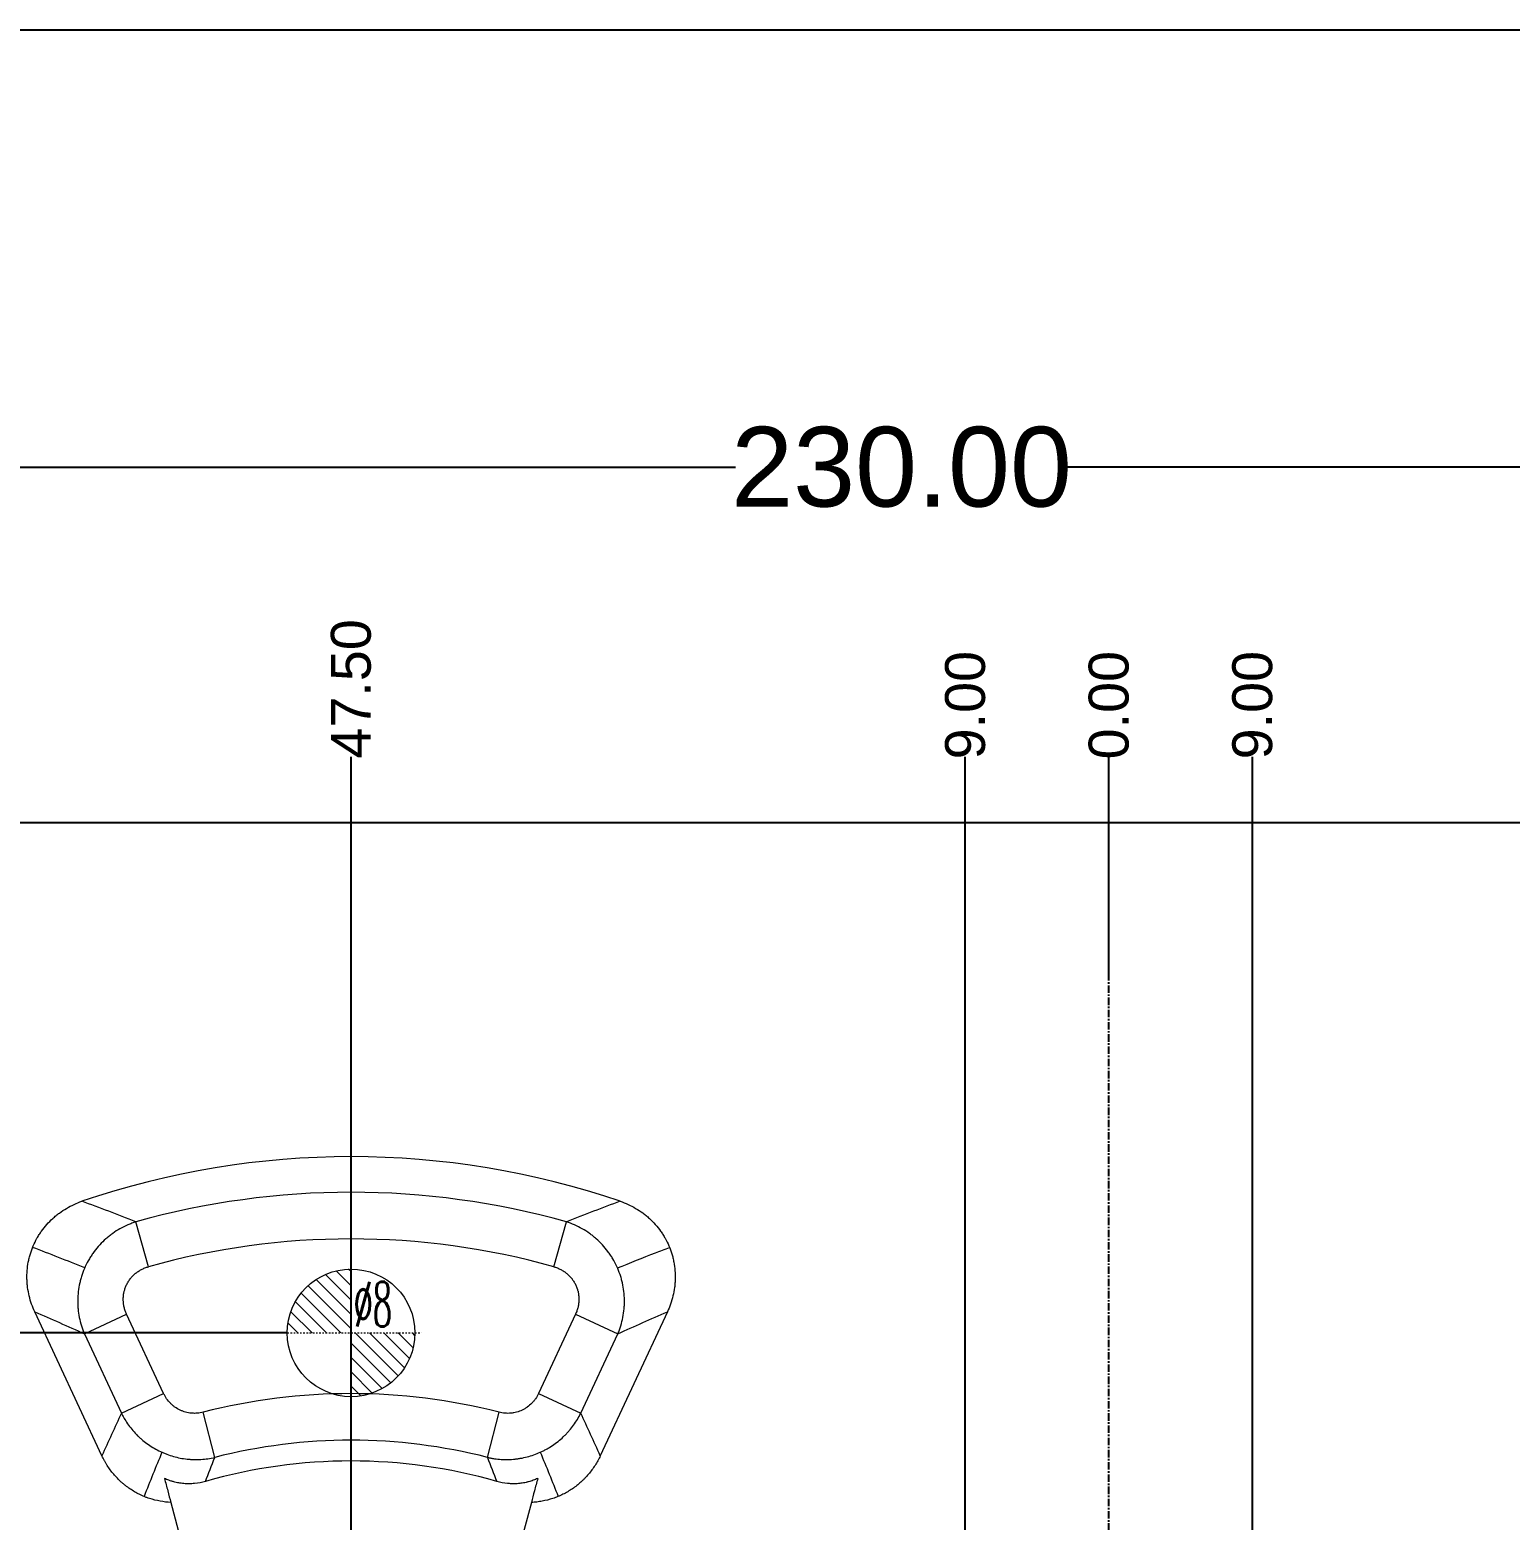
# Model space of a CAD drawing. Header units: millimetres. Extents: x 1927 to 2387, y 1586 to 1900.
# Drawn here: x 2029.6 to 2122.4, y 1806.2 to 1899.7 of the extents above; entities that cross this region are included whole.
import ezdxf

# ---------------------------------------------------------------- set-up
doc = ezdxf.new("R2010")
doc.units = ezdxf.units.MM
doc.linetypes.add('CENTER', pattern=[0.6, 0.375, -0.075, 0.075, -0.075])
doc.layers.add('4', color=7, linetype='Continuous', true_color=0xffffff)
doc.layers.add('dim', color=82, linetype='Continuous', lineweight=9)
doc.layers.add('epin', color=13, linetype='Continuous', lineweight=9)
doc.styles.get("Standard").update_dxf_attribs({"font": 'arial.ttf'})
doc.styles.add('TXT05', font='txt.shx', dxfattribs={"width": 0.5, "bigfont": 'gbcbig.shx'})
doc.dimstyles.get("Standard").update_dxf_attribs({"dimtxt": 0.18, "dimasz": 0.18, "dimexe": 0.18, "dimexo": 0.0625, "dimgap": 0.09, "dimtad": 0, "dimtih": 1, "dimtoh": 1, "dimzin": 0, "dimdsep": 46, "dimtxsty": 'Standard', "dimcen": 0.09, "dimadec": 0, "dimazin": 0, "dimtfac": 1, "dimtofl": 0, "dimtmove": 0, "dimatfit": 3, "dimfxl": 0, "dimtolj": 1, "dimtzin": 0, "dimarcsym": 0})

# ---------------------------------------------------------------- blocks, each defined once
blk = doc.blocks.new('*D83')
at = {"layer": 'Defpoints', "color": 0, "transparency": 16777216}
for p in [(2187.477, 1834.984), (2221.426, 1834.984), (2097.27, 1749.984)]:
    blk.add_point(p, dxfattribs=at)
at = {"layer": 'dim', "color": 4, "lineweight": -2, "transparency": 16777216}
blk.add_line((2187.477, 1834.984), (2221.426, 1834.984), dxfattribs=at)
at = {"layer": 'dim', "color": 6, "transparency": 16777216, "insert": (2225.641, 1834.984), "char_height": 2.5, "attachment_point": 5}
blk.add_mtext('\\A1;85.00', dxfattribs=at)
blk = doc.blocks.new('*D55')
at = {"layer": 'Defpoints', "color": 0, "transparency": 16777216}
for p in [(2097.27, 1854.093), (2097.27, 1840.302), (2097.27, 1749.984)]:
    blk.add_point(p, dxfattribs=at)
at = {"layer": 'dim', "color": 4, "lineweight": -2, "transparency": 16777216}
blk.add_line((2097.27, 1840.302), (2097.27, 1854.093), dxfattribs=at)
at = {"layer": 'dim', "color": 6, "transparency": 16777216, "insert": (2097.27, 1857.336), "char_height": 2.5, "attachment_point": 5, "rotation": 90}
blk.add_mtext('\\A1;0.00', dxfattribs=at)
blk = doc.blocks.new('*D56')
at = {"layer": 'Defpoints', "color": 0, "transparency": 16777216}
for p in [(2106.27, 1854.093), (2106.27, 1781.984), (2097.27, 1749.984)]:
    blk.add_point(p, dxfattribs=at)
at = {"layer": 'dim', "color": 4, "lineweight": -2, "transparency": 16777216}
blk.add_line((2106.27, 1781.984), (2106.27, 1854.093), dxfattribs=at)
at = {"layer": 'dim', "color": 6, "transparency": 16777216, "insert": (2106.27, 1857.336), "char_height": 2.5, "attachment_point": 5, "rotation": 90}
blk.add_mtext('\\A1;9.00', dxfattribs=at)
blk = doc.blocks.new('*D57')
at = {"layer": 'Defpoints', "color": 0, "transparency": 16777216}
for p in [(2144.77, 1854.093), (2144.77, 1782.987), (2097.27, 1749.984)]:
    blk.add_point(p, dxfattribs=at)
at = {"layer": 'dim', "color": 4, "lineweight": -2, "transparency": 16777216}
blk.add_line((2144.77, 1782.987), (2144.77, 1854.093), dxfattribs=at)
at = {"layer": 'dim', "color": 6, "transparency": 16777216, "insert": (2144.77, 1858.357), "char_height": 2.5, "attachment_point": 5, "rotation": 90}
blk.add_mtext('\\A1;47.50', dxfattribs=at)
blk = doc.blocks.new('*D58')
at = {"layer": 'Defpoints', "color": 0, "transparency": 16777216}
for p in [(2183.194, 1854.093), (2183.27, 1781.984), (2097.27, 1749.984)]:
    blk.add_point(p, dxfattribs=at)
at = {"layer": 'dim', "color": 4, "lineweight": -2, "transparency": 16777216}
for p, q in [((2183.194, 1850.093), (2183.194, 1854.093)), ((2183.27, 1846.093), (2183.194, 1850.093)), ((2183.27, 1781.984), (2183.27, 1846.093))]:
    blk.add_line(p, q, dxfattribs=at)
at = {"layer": 'dim', "color": 6, "transparency": 16777216, "insert": (2183.194, 1858.309), "char_height": 2.5, "attachment_point": 5, "rotation": 90}
blk.add_mtext('\\A1;86.00', dxfattribs=at)
blk = doc.blocks.new('*D59')
at = {"layer": 'Defpoints', "color": 0, "transparency": 16777216}
for p in [(2187.27, 1854.093), (2187.27, 1836.979), (2097.27, 1749.984)]:
    blk.add_point(p, dxfattribs=at)
at = {"layer": 'dim', "color": 4, "lineweight": -2, "transparency": 16777216}
blk.add_line((2187.27, 1836.979), (2187.27, 1854.093), dxfattribs=at)
at = {"layer": 'dim', "color": 6, "transparency": 16777216, "insert": (2187.27, 1858.307), "char_height": 2.5, "attachment_point": 5, "rotation": 90}
blk.add_mtext('\\A1;90.00', dxfattribs=at)
blk = doc.blocks.new('*D67')
at = {"layer": 'Defpoints', "color": 0, "transparency": 16777216}
for p in [(1973.114, 1834.984), (2007.062, 1834.984), (2097.27, 1749.984)]:
    blk.add_point(p, dxfattribs=at)
at = {"layer": 'dim', "color": 4, "lineweight": -2, "transparency": 16777216}
blk.add_line((2007.062, 1834.984), (1973.114, 1834.984), dxfattribs=at)
at = {"layer": 'dim', "color": 6, "transparency": 16777216, "insert": (1968.898, 1834.984), "char_height": 2.5, "attachment_point": 5}
blk.add_mtext('\\A1;85.00', dxfattribs=at)
blk = doc.blocks.new('*D68')
at = {"layer": 'Defpoints', "color": 0, "transparency": 16777216}
for p in [(2088.27, 1854.093), (2088.27, 1781.984), (2097.27, 1749.984)]:
    blk.add_point(p, dxfattribs=at)
at = {"layer": 'dim', "color": 4, "lineweight": -2, "transparency": 16777216}
blk.add_line((2088.27, 1781.984), (2088.27, 1854.093), dxfattribs=at)
at = {"layer": 'dim', "color": 6, "transparency": 16777216, "insert": (2088.27, 1857.336), "char_height": 2.5, "attachment_point": 5, "rotation": 90}
blk.add_mtext('\\A1;9.00', dxfattribs=at)
blk = doc.blocks.new('*D69')
at = {"layer": 'Defpoints', "color": 0, "transparency": 16777216}
for p in [(2049.77, 1854.093), (2049.77, 1782.987), (2097.27, 1749.984)]:
    blk.add_point(p, dxfattribs=at)
at = {"layer": 'dim', "color": 4, "lineweight": -2, "transparency": 16777216}
blk.add_line((2049.77, 1782.987), (2049.77, 1854.093), dxfattribs=at)
at = {"layer": 'dim', "color": 6, "transparency": 16777216, "insert": (2049.77, 1858.357), "char_height": 2.5, "attachment_point": 5, "rotation": 90}
blk.add_mtext('\\A1;47.50', dxfattribs=at)
blk = doc.blocks.new('*D70')
at = {"layer": 'Defpoints', "color": 0, "transparency": 16777216}
for p in [(2011.264, 1854.093), (2011.27, 1781.984), (2097.27, 1749.984)]:
    blk.add_point(p, dxfattribs=at)
at = {"layer": 'dim', "color": 4, "lineweight": -2, "transparency": 16777216}
for p, q in [((2011.264, 1850.093), (2011.264, 1854.093)), ((2011.27, 1846.093), (2011.264, 1850.093)), ((2011.27, 1781.984), (2011.27, 1846.093))]:
    blk.add_line(p, q, dxfattribs=at)
at = {"layer": 'dim', "color": 6, "transparency": 16777216, "insert": (2011.264, 1858.309), "char_height": 2.5, "attachment_point": 5, "rotation": 90}
blk.add_mtext('\\A1;86.00', dxfattribs=at)
blk = doc.blocks.new('*D71')
at = {"layer": 'Defpoints', "color": 0, "transparency": 16777216}
for p in [(2007.27, 1854.093), (2007.27, 1836.979), (2097.27, 1749.984)]:
    blk.add_point(p, dxfattribs=at)
at = {"layer": 'dim', "color": 4, "lineweight": -2, "transparency": 16777216}
blk.add_line((2007.27, 1836.979), (2007.27, 1854.093), dxfattribs=at)
at = {"layer": 'dim', "color": 6, "transparency": 16777216, "insert": (2007.27, 1858.307), "char_height": 2.5, "attachment_point": 5, "rotation": 90}
blk.add_mtext('\\A1;90.00', dxfattribs=at)
blk = doc.blocks.new('*D86')
at = {"color": 4, "lineweight": -2, "transparency": 16777216}
for p, q in [((1982.27, 1814.709), (1982.27, 1872.251)), ((1987.27, 1872.251), (2073.861, 1872.251)), ((2207.27, 1872.251), (2094.687, 1872.251)), ((2212.27, 1817.923), (2212.27, 1872.251))]:
    blk.add_line(p, q, dxfattribs=at)
at = {"color": 4, "transparency": 16777216}
for points in [[(1987.27, 1873.085), (1987.27, 1871.418), (1982.27, 1872.251)], [(2207.27, 1873.085), (2207.27, 1871.418), (2212.27, 1872.251)]]:
    blk.add_solid(points, dxfattribs=at)
at = {"layer": 'Defpoints', "color": 0, "transparency": 16777216}
for p in [(1982.27, 1872.251), (2212.27, 1817.923), (1982.27, 1814.709)]:
    blk.add_point(p, dxfattribs=at)
at = {"color": 6, "transparency": 16777216, "insert": (2084.274, 1872.251), "char_height": 5, "attachment_point": 5}
blk.add_mtext('\\A1;230.00', dxfattribs=at)
blk = doc.blocks.new('epin_ejp_8')
at = {"layer": 'epin'}
h = blk.add_hatch(dxfattribs=at)
h.set_pattern_fill('_ANSI31', color=123, scale=0.2, angle=90, style=0)
h.set_pattern_definition([(135, (-1217.56114, 35.9661), (-0.4490128, -0.4490128), [])])
h.paths.add_polyline_path([(0, 4, 0.414214), (-4, 0), (0, 0)])
h.paths.add_polyline_path([(4, 0), (0, 0), (0, -4, 0.414214)])
at = {"layer": 'epin', "color": 1, "linetype": 'CENTER', "ltscale": 0.248791}
for p, q in [((0, -4.4), (0, 4.4)), ((-4.4, 0), (4.4, 0))]:
    blk.add_line(p, q, dxfattribs=at)
at = {"layer": 'epin'}
blk.add_circle((0, 0), 4, dxfattribs=at)
at = {"layer": 'epin', "color": 6, "style": 'TXT05', "width": 0.5}
blk.add_text('%%c8', height=2.8, dxfattribs=at).set_placement((0.16, 0.4))
blk = doc.blocks.new('*D51')
at = {"layer": 'Defpoints', "color": 0, "transparency": 16777216}
for p in [(2148.77, 1817.984), (2222.126, 1817.984), (2097.27, 1749.984)]:
    blk.add_point(p, dxfattribs=at)
at = {"layer": 'dim', "color": 4, "lineweight": -2, "transparency": 16777216}
blk.add_line((2148.77, 1817.984), (2222.126, 1817.984), dxfattribs=at)
at = {"layer": 'dim', "color": 6, "transparency": 16777216, "insert": (2226.346, 1817.984), "char_height": 2.5, "attachment_point": 5}
blk.add_mtext('\\A1;68.00', dxfattribs=at)
blk = doc.blocks.new('*D52')
at = {"layer": 'Defpoints', "color": 0, "transparency": 16777216}
for p in [(1972.414, 1817.984), (2045.77, 1817.984), (2097.27, 1749.984)]:
    blk.add_point(p, dxfattribs=at)
at = {"layer": 'dim', "color": 4, "lineweight": -2, "transparency": 16777216}
blk.add_line((2045.77, 1817.984), (1972.414, 1817.984), dxfattribs=at)
at = {"layer": 'dim', "color": 6, "transparency": 16777216, "insert": (1968.193, 1817.984), "char_height": 2.5, "attachment_point": 5}
blk.add_mtext('\\A1;68.00', dxfattribs=at)

msp = doc.modelspace()

# ---------------------------------------------------------------- linework, layer by layer
at = {"color": 7, "linetype": 'Continuous'}
msp.add_line((2003.27, 1849.984), (2191.27, 1849.984), dxfattribs=at)
at = {"color": 1, "linetype": 'CENTER', "ltscale": 1.243955}
for p, q in [((2049.77, 1649.984), (2049.77, 1849.984)), ((2097.27, 1649.984), (2097.27, 1849.984))]:
    msp.add_line(p, q, dxfattribs=at)
msp.add_lwpolyline([(1927.427, 1899.677), (2386.999, 1899.677), (2386.999, 1585.65), (1927.427, 1585.65)], close=True)
at = {"layer": '4', "color": 7, "linetype": 'Continuous', "lineweight": 13}
for p, q in [((2037.063, 1822.128), (2036.275, 1824.943)), ((2062.476, 1822.128), (2063.265, 1824.943)), ((2033.05, 1817.923), (2035.699, 1819.158)), ((2038.021, 1814.178), (2035.699, 1819.158)), ((2063.84, 1819.158), (2061.518, 1814.178)), ((2063.84, 1819.158), (2066.49, 1817.923)), ((2033.05, 1817.923), (2035.372, 1812.943)), ((2064.167, 1812.943), (2066.49, 1817.923)), ((2035.372, 1812.943), (2038.021, 1814.178)), ((2061.518, 1814.178), (2064.167, 1812.943)), ((2041.221, 1810.176), (2040.496, 1813.007)), ((2058.319, 1810.176), (2059.044, 1813.007))]:
    msp.add_line(p, q, dxfattribs=at)
at = {"layer": '4', "color": 7, "linetype": 'Continuous', "lineweight": 18}
for p, q in [((2034.15, 1810.277), (2029.944, 1819.297)), ((2069.595, 1819.297), (2065.389, 1810.277)), ((2038.473, 1807.352), (2039.576, 1803.232)), ((2061.067, 1807.352), (2059.963, 1803.232))]:
    msp.add_line(p, q, dxfattribs=at)
for radius, start, end in [(52.25, 71.16453, 108.83547), (33.172, 74.02979, 105.97021)]:
    msp.add_arc((2049.77, 1776.782), radius, start, end, dxfattribs=at)
at = {"layer": '4', "color": 7, "linetype": 'Continuous', "lineweight": 13}
for radius, start, end in [(50.016, 74.3469, 105.6531), (47.093, 74.3469, 105.6531), (37.394, 75.64035, 104.35965), (34.471, 75.64035, 104.35965)]:
    msp.add_arc((2049.77, 1776.782), radius, start, end, dxfattribs=at)
at = {"layer": '4', "color": 7, "linetype": 'Continuous', "lineweight": 18}
for points, knots in [([(2029.944, 1819.297), (2029.869, 1819.46), (2029.735, 1819.789), (2029.635, 1820.129), (2029.552, 1820.473), (2029.52, 1820.648), (2029.49, 1820.869), (2029.485, 1820.913), (2029.476, 1821.003), (2029.471, 1821.047), (2029.461, 1821.181), (2029.456, 1821.27), (2029.449, 1821.536), (2029.454, 1821.713), (2029.482, 1822.065), (2029.505, 1822.241), (2029.554, 1822.503), (2029.573, 1822.59), (2029.605, 1822.721), (2029.616, 1822.764), (2029.64, 1822.851), (2029.652, 1822.893), (2029.717, 1823.107), (2029.838, 1823.44), (2029.994, 1823.757), (2030.124, 1823.99), (2030.17, 1824.066), (2030.242, 1824.18), (2030.266, 1824.217), (2030.316, 1824.291), (2030.342, 1824.328), (2030.471, 1824.51), (2030.582, 1824.649), (2030.817, 1824.914), (2030.942, 1825.04), (2031.139, 1825.219), (2031.206, 1825.277), (2031.31, 1825.362), (2031.344, 1825.39), (2031.415, 1825.445), (2031.451, 1825.472), (2031.631, 1825.604), (2031.78, 1825.702), (2032.086, 1825.881), (2032.4, 1826.044), (2032.731, 1826.176), (2032.901, 1826.234)], [0, 0, 0, 0, 0.0625, 0.125, 0.125, 0.1875, 0.1875, 0.203125, 0.203125, 0.21875, 0.21875, 0.25, 0.25, 0.3125, 0.3125, 0.375, 0.375, 0.40625, 0.40625, 0.421875, 0.421875, 0.4375, 0.4375, 0.5, 0.5625, 0.5625, 0.59375, 0.59375, 0.609375, 0.609375, 0.625, 0.625, 0.6875, 0.6875, 0.75, 0.75, 0.78125, 0.78125, 0.796875, 0.796875, 0.8125, 0.8125, 0.875, 0.875, 0.9375, 1, 1, 1, 1]), ([(2066.639, 1826.234), (2066.808, 1826.176), (2067.139, 1826.044), (2067.453, 1825.881), (2067.759, 1825.702), (2067.907, 1825.605), (2068.087, 1825.473), (2068.123, 1825.446), (2068.194, 1825.391), (2068.229, 1825.363), (2068.332, 1825.278), (2068.4, 1825.22), (2068.597, 1825.04), (2068.721, 1824.915), (2068.956, 1824.65), (2069.066, 1824.512), (2069.221, 1824.295), (2069.271, 1824.221), (2069.343, 1824.107), (2069.367, 1824.069), (2069.413, 1823.992), (2069.435, 1823.954), (2069.544, 1823.759), (2069.701, 1823.441), (2069.822, 1823.109), (2069.899, 1822.854), (2069.923, 1822.768), (2069.955, 1822.638), (2069.965, 1822.594), (2069.984, 1822.506), (2069.993, 1822.463), (2070.034, 1822.243), (2070.058, 1822.067), (2070.086, 1821.714), (2070.09, 1821.537), (2070.083, 1821.271), (2070.079, 1821.182), (2070.068, 1821.049), (2070.064, 1821.004), (2070.054, 1820.915), (2070.049, 1820.87), (2070.02, 1820.649), (2069.987, 1820.474), (2069.905, 1820.129), (2069.805, 1819.79), (2069.671, 1819.46), (2069.595, 1819.297)], [0, 0, 0, 0, 0.0625, 0.125, 0.125, 0.1875, 0.1875, 0.203125, 0.203125, 0.21875, 0.21875, 0.25, 0.25, 0.3125, 0.3125, 0.375, 0.375, 0.40625, 0.40625, 0.421875, 0.421875, 0.4375, 0.4375, 0.5, 0.5625, 0.5625, 0.59375, 0.59375, 0.609375, 0.609375, 0.625, 0.625, 0.6875, 0.6875, 0.75, 0.75, 0.78125, 0.78125, 0.796875, 0.796875, 0.8125, 0.8125, 0.875, 0.875, 0.9375, 1, 1, 1, 1]), ([(2038.473, 1807.352), (2038.243, 1807.363), (2037.789, 1807.416), (2037.349, 1807.529), (2037.077, 1807.619), (2036.996, 1807.648), (2036.915, 1807.678), (2036.862, 1807.699), (2036.835, 1807.71), (2036.702, 1807.765), (2036.597, 1807.812), (2036.29, 1807.964), (2036.094, 1808.078), (2035.811, 1808.27), (2035.719, 1808.337), (2035.584, 1808.443), (2035.539, 1808.48), (2035.451, 1808.554), (2035.408, 1808.591), (2035.194, 1808.784), (2035.035, 1808.948), (2034.742, 1809.296), (2034.606, 1809.479), (2034.452, 1809.72), (2034.422, 1809.769), (2034.363, 1809.868), (2034.335, 1809.918), (2034.251, 1810.07), (2034.199, 1810.173), (2034.15, 1810.277)], [0, 0, 0, 0, 0.125, 0.25, 0.25, 0.28125, 0.296875, 0.296875, 0.3125, 0.3125, 0.375, 0.375, 0.5, 0.5, 0.5625, 0.5625, 0.59375, 0.59375, 0.625, 0.625, 0.75, 0.75, 0.875, 0.875, 0.90625, 0.90625, 0.9375, 0.9375, 1, 1, 1, 1]), ([(2065.389, 1810.277), (2065.291, 1810.068), (2065.071, 1809.667), (2064.801, 1809.3), (2064.58, 1809.038), (2064.503, 1808.953), (2064.383, 1808.829), (2064.342, 1808.788), (2064.26, 1808.708), (2064.218, 1808.669), (2064.006, 1808.478), (2063.827, 1808.337), (2063.45, 1808.081), (2063.253, 1807.966), (2062.995, 1807.838), (2062.943, 1807.813), (2062.838, 1807.766), (2062.68, 1807.698), (2062.52, 1807.638), (2062.196, 1807.53), (2061.975, 1807.473), (2061.638, 1807.41), (2061.525, 1807.393), (2061.295, 1807.366), (2061.181, 1807.357), (2061.067, 1807.352)], [0, 0, 0, 0, 0.125, 0.25, 0.25, 0.3125, 0.3125, 0.34375, 0.34375, 0.375, 0.375, 0.5, 0.5, 0.625, 0.625, 0.65625, 0.65625, 0.6875, 0.75, 0.75, 0.875, 0.875, 0.9375, 0.9375, 1, 1, 1, 1]), ([(2038.07, 1808.856), (2038.141, 1808.589), (2038.21, 1808.332), (2038.344, 1807.831), (2038.409, 1807.588), (2038.473, 1807.352)], [0, 0, 0, 0, 0.5, 0.5, 1, 1, 1, 1]), ([(2040.643, 1808.673), (2040.417, 1808.609), (2040.19, 1808.565), (2039.85, 1808.53), (2039.736, 1808.524), (2039.594, 1808.522), (2039.566, 1808.522), (2039.509, 1808.523), (2039.424, 1808.525), (2039.341, 1808.53), (2039.176, 1808.544), (2039.068, 1808.558), (2038.856, 1808.596), (2038.753, 1808.619), (2038.625, 1808.653), (2038.6, 1808.66), (2038.549, 1808.675), (2038.524, 1808.682), (2038.449, 1808.706), (2038.4, 1808.723), (2038.255, 1808.775), (2038.161, 1808.814), (2038.07, 1808.856)], [0, 0, 0, 0, 0.25, 0.25, 0.375, 0.375, 0.40625, 0.40625, 0.4375, 0.5, 0.5, 0.625, 0.625, 0.75, 0.75, 0.78125, 0.78125, 0.8125, 0.8125, 0.875, 0.875, 1, 1, 1, 1]), ([(2061.47, 1808.856), (2061.379, 1808.814), (2061.285, 1808.776), (2061.093, 1808.706), (2060.993, 1808.674), (2060.866, 1808.64), (2060.84, 1808.633), (2060.788, 1808.621), (2060.71, 1808.602), (2060.632, 1808.587), (2060.473, 1808.559), (2060.365, 1808.544), (2060.147, 1808.526), (2060.036, 1808.522), (2059.866, 1808.523), (2059.809, 1808.525), (2059.723, 1808.529), (2059.694, 1808.531), (2059.637, 1808.536), (2059.608, 1808.538), (2059.35, 1808.564), (2059.123, 1808.609), (2058.896, 1808.673)], [0, 0, 0, 0, 0.125, 0.125, 0.25, 0.25, 0.28125, 0.28125, 0.3125, 0.375, 0.375, 0.5, 0.5, 0.625, 0.625, 0.6875, 0.6875, 0.71875, 0.71875, 0.75, 0.75, 1, 1, 1, 1]), ([(2061.47, 1808.856), (2061.398, 1808.589), (2061.329, 1808.332), (2061.195, 1807.831), (2061.13, 1807.588), (2061.067, 1807.352)], [0, 0, 0, 0, 0.5, 0.5, 1, 1, 1, 1])]:
    msp.add_open_spline(points, degree=3, knots=knots, dxfattribs=at)
at = {"layer": '4', "color": 7, "linetype": 'Continuous', "lineweight": 13}
for points in [[(2036.275, 1824.943), (2035.137, 1825.396), (2034.013, 1825.825), (2032.901, 1826.234)], [(2066.639, 1826.234), (2065.527, 1825.825), (2064.403, 1825.396), (2063.265, 1824.943)], [(2033.07, 1822.053), (2031.975, 1822.503), (2030.889, 1822.933), (2029.809, 1823.345)], [(2029.944, 1819.297), (2030.971, 1818.859), (2032.006, 1818.402), (2033.05, 1817.923)], [(2066.49, 1817.923), (2067.533, 1818.402), (2068.568, 1818.859), (2069.595, 1819.297)], [(2035.372, 1812.943), (2034.958, 1812.068), (2034.55, 1811.18), (2034.15, 1810.277)], [(2065.389, 1810.277), (2064.989, 1811.18), (2064.581, 1812.068), (2064.167, 1812.943)], [(2037.914, 1810.5), (2037.532, 1809.592), (2037.158, 1808.669), (2036.794, 1807.727)], [(2040.643, 1808.673), (2040.832, 1809.178), (2041.025, 1809.678), (2041.221, 1810.176)], [(2058.319, 1810.176), (2058.515, 1809.678), (2058.707, 1809.178), (2058.896, 1808.673)], [(2061.626, 1810.5), (2062.008, 1809.592), (2062.381, 1808.669), (2062.745, 1807.727)]]:
    msp.add_open_spline(points, degree=3, dxfattribs=at)
for points, knots in [([(2036.275, 1824.943), (2036.188, 1824.916), (2036.102, 1824.886), (2035.932, 1824.822), (2035.848, 1824.788), (2035.6, 1824.68), (2035.278, 1824.519), (2034.974, 1824.325), (2034.752, 1824.167), (2034.68, 1824.112), (2034.573, 1824.027), (2034.537, 1823.998), (2034.467, 1823.94), (2034.433, 1823.91), (2034.263, 1823.76), (2034.005, 1823.506), (2033.774, 1823.227), (2033.611, 1823.008), (2033.559, 1822.933), (2033.483, 1822.819), (2033.458, 1822.78), (2033.41, 1822.703), (2033.386, 1822.664), (2033.27, 1822.468), (2033.102, 1822.147), (2032.968, 1821.81), (2032.881, 1821.552), (2032.854, 1821.465), (2032.817, 1821.333), (2032.805, 1821.288), (2032.782, 1821.2), (2032.772, 1821.155), (2032.722, 1820.933), (2032.691, 1820.754), (2032.649, 1820.396), (2032.637, 1820.216), (2032.633, 1819.945), (2032.635, 1819.809), (2032.642, 1819.672), (2032.648, 1819.581), (2032.651, 1819.536), (2032.672, 1819.309), (2032.697, 1819.13), (2032.767, 1818.777), (2032.811, 1818.603), (2032.917, 1818.259), (2032.979, 1818.09), (2033.05, 1817.923)], [0, 0, 0, 0, 0.03125, 0.03125, 0.0625, 0.0625, 0.125, 0.1875, 0.1875, 0.21875, 0.21875, 0.234375, 0.234375, 0.25, 0.25, 0.3125, 0.375, 0.375, 0.40625, 0.40625, 0.421875, 0.421875, 0.4375, 0.4375, 0.5, 0.5625, 0.5625, 0.59375, 0.59375, 0.609375, 0.609375, 0.625, 0.625, 0.6875, 0.6875, 0.75, 0.75, 0.78125, 0.796875, 0.796875, 0.8125, 0.8125, 0.875, 0.875, 0.9375, 0.9375, 1, 1, 1, 1]), ([(2066.49, 1817.923), (2066.525, 1818.007), (2066.559, 1818.091), (2066.621, 1818.262), (2066.65, 1818.347), (2066.729, 1818.606), (2066.817, 1818.956), (2066.868, 1819.313), (2066.892, 1819.583), (2066.898, 1819.674), (2066.903, 1819.811), (2066.905, 1819.857), (2066.906, 1819.948), (2066.906, 1819.993), (2066.902, 1820.22), (2066.878, 1820.581), (2066.817, 1820.938), (2066.756, 1821.204), (2066.734, 1821.293), (2066.697, 1821.425), (2066.684, 1821.469), (2066.656, 1821.556), (2066.642, 1821.6), (2066.569, 1821.815), (2066.435, 1822.152), (2066.267, 1822.473), (2066.128, 1822.707), (2066.079, 1822.784), (2066.003, 1822.899), (2065.977, 1822.937), (2065.925, 1823.011), (2065.898, 1823.048), (2065.762, 1823.231), (2065.531, 1823.51), (2065.273, 1823.763), (2065.07, 1823.942), (2064.966, 1824.03), (2064.858, 1824.113), (2064.785, 1824.168), (2064.748, 1824.195), (2064.563, 1824.327), (2064.41, 1824.424), (2064.097, 1824.601), (2063.936, 1824.681), (2063.607, 1824.825), (2063.438, 1824.888), (2063.265, 1824.943)], [0, 0, 0, 0, 0.03125, 0.03125, 0.0625, 0.0625, 0.125, 0.1875, 0.1875, 0.21875, 0.21875, 0.234375, 0.234375, 0.25, 0.25, 0.3125, 0.375, 0.375, 0.40625, 0.40625, 0.421875, 0.421875, 0.4375, 0.4375, 0.5, 0.5625, 0.5625, 0.59375, 0.59375, 0.609375, 0.609375, 0.625, 0.625, 0.6875, 0.75, 0.75, 0.78125, 0.796875, 0.796875, 0.8125, 0.8125, 0.875, 0.875, 0.9375, 0.9375, 1, 1, 1, 1]), ([(2066.469, 1822.053), (2067.265, 1822.38), (2068.056, 1822.697), (2069.139, 1823.119), (2069.435, 1823.233), (2069.73, 1823.345)], [0, 0, 0, 0, 0.726515, 0.726515, 1, 1, 1, 1]), ([(2035.699, 1819.158), (2035.666, 1819.229), (2035.607, 1819.374), (2035.564, 1819.522), (2035.529, 1819.673), (2035.515, 1819.75), (2035.503, 1819.847), (2035.501, 1819.866), (2035.497, 1819.905), (2035.493, 1819.964), (2035.49, 1820.022), (2035.489, 1820.138), (2035.492, 1820.215), (2035.506, 1820.369), (2035.521, 1820.465), (2035.542, 1820.56), (2035.551, 1820.598), (2035.556, 1820.617), (2035.571, 1820.674), (2035.582, 1820.711), (2035.619, 1820.822), (2035.675, 1820.966), (2035.757, 1821.12), (2035.808, 1821.203), (2035.829, 1821.236), (2035.84, 1821.253), (2035.873, 1821.301), (2035.896, 1821.333), (2035.967, 1821.425), (2036.068, 1821.543), (2036.196, 1821.662), (2036.271, 1821.723), (2036.302, 1821.747), (2036.318, 1821.759), (2036.365, 1821.795), (2036.397, 1821.817), (2036.494, 1821.882), (2036.627, 1821.961), (2036.768, 1822.025), (2036.913, 1822.082), (2036.988, 1822.107), (2037.063, 1822.128)], [0, 0, 0, 0, 0.0625, 0.125, 0.125, 0.1875, 0.1875, 0.203125, 0.203125, 0.21875, 0.25, 0.25, 0.3125, 0.3125, 0.375, 0.390625, 0.390625, 0.40625, 0.40625, 0.4375, 0.4375, 0.5, 0.5625, 0.578125, 0.578125, 0.59375, 0.59375, 0.625, 0.625, 0.6875, 0.75, 0.765625, 0.765625, 0.78125, 0.78125, 0.8125, 0.8125, 0.875, 0.9375, 0.9375, 1, 1, 1, 1]), ([(2062.476, 1822.128), (2062.551, 1822.107), (2062.699, 1822.058), (2062.84, 1821.993), (2062.977, 1821.922), (2063.044, 1821.883), (2063.125, 1821.828), (2063.142, 1821.817), (2063.174, 1821.795), (2063.221, 1821.76), (2063.267, 1821.724), (2063.356, 1821.65), (2063.469, 1821.545), (2063.583, 1821.413), (2063.642, 1821.334), (2063.665, 1821.303), (2063.676, 1821.287), (2063.709, 1821.238), (2063.73, 1821.205), (2063.791, 1821.106), (2063.863, 1820.969), (2063.927, 1820.807), (2063.956, 1820.714), (2063.968, 1820.676), (2063.973, 1820.657), (2063.988, 1820.6), (2063.997, 1820.562), (2064.021, 1820.448), (2064.044, 1820.295), (2064.052, 1820.121), (2064.049, 1820.023), (2064.047, 1819.984), (2064.046, 1819.965), (2064.042, 1819.906), (2064.038, 1819.867), (2064.024, 1819.751), (2063.997, 1819.599), (2063.954, 1819.45), (2063.903, 1819.302), (2063.874, 1819.229), (2063.84, 1819.158)], [0, 0, 0, 0, 0.0625, 0.125, 0.125, 0.1875, 0.1875, 0.203125, 0.203125, 0.21875, 0.25, 0.25, 0.3125, 0.375, 0.390625, 0.390625, 0.40625, 0.40625, 0.4375, 0.4375, 0.5, 0.5625, 0.578125, 0.578125, 0.59375, 0.59375, 0.625, 0.625, 0.6875, 0.75, 0.765625, 0.765625, 0.78125, 0.78125, 0.8125, 0.8125, 0.875, 0.9375, 0.9375, 1, 1, 1, 1]), ([(2040.496, 1813.007), (2040.375, 1812.976), (2040.253, 1812.956), (2040.068, 1812.941), (2040.007, 1812.939), (2039.914, 1812.939), (2039.883, 1812.94), (2039.821, 1812.943), (2039.79, 1812.945), (2039.634, 1812.959), (2039.513, 1812.981), (2039.334, 1813.029), (2039.276, 1813.048), (2039.189, 1813.08), (2039.16, 1813.092), (2039.102, 1813.116), (2039.074, 1813.128), (2038.933, 1813.195), (2038.826, 1813.258), (2038.676, 1813.365), (2038.602, 1813.422), (2038.533, 1813.484), (2038.487, 1813.526), (2038.465, 1813.548), (2038.355, 1813.659), (2038.277, 1813.754), (2038.171, 1813.906), (2038.138, 1813.958), (2038.077, 1814.066), (2038.048, 1814.121), (2038.021, 1814.178)], [0, 0, 0, 0, 0.125, 0.125, 0.1875, 0.1875, 0.21875, 0.21875, 0.25, 0.25, 0.375, 0.375, 0.4375, 0.4375, 0.46875, 0.46875, 0.5, 0.5, 0.625, 0.625, 0.6875, 0.71875, 0.71875, 0.75, 0.75, 0.875, 0.875, 0.9375, 0.9375, 1, 1, 1, 1]), ([(2061.518, 1814.178), (2061.465, 1814.065), (2061.404, 1813.958), (2061.298, 1813.806), (2061.243, 1813.732), (2061.182, 1813.661), (2061.14, 1813.615), (2061.119, 1813.593), (2061.009, 1813.481), (2060.915, 1813.401), (2060.765, 1813.294), (2060.687, 1813.244), (2060.606, 1813.199), (2060.551, 1813.17), (2060.523, 1813.156), (2060.382, 1813.089), (2060.266, 1813.046), (2060.087, 1812.997), (2060.027, 1812.984), (2059.936, 1812.967), (2059.905, 1812.962), (2059.843, 1812.954), (2059.812, 1812.95), (2059.657, 1812.936), (2059.534, 1812.936), (2059.349, 1812.951), (2059.288, 1812.958), (2059.165, 1812.979), (2059.104, 1812.992), (2059.044, 1813.007)], [0, 0, 0, 0, 0.125, 0.125, 0.1875, 0.21875, 0.21875, 0.25, 0.25, 0.375, 0.375, 0.4375, 0.46875, 0.46875, 0.5, 0.5, 0.625, 0.625, 0.6875, 0.6875, 0.71875, 0.71875, 0.75, 0.75, 0.875, 0.875, 0.9375, 0.9375, 1, 1, 1, 1]), ([(2035.372, 1812.943), (2035.405, 1812.877), (2035.438, 1812.812), (2035.509, 1812.684), (2035.545, 1812.621), (2035.658, 1812.435), (2035.818, 1812.193), (2036.088, 1811.853), (2036.311, 1811.614), (2036.443, 1811.488), (2036.497, 1811.437), (2036.524, 1811.413), (2036.605, 1811.339), (2036.66, 1811.291), (2036.829, 1811.152), (2037.06, 1810.976), (2037.427, 1810.743), (2037.685, 1810.607), (2037.85, 1810.529), (2037.884, 1810.513), (2037.951, 1810.483), (2038.051, 1810.439), (2038.153, 1810.399), (2038.358, 1810.323), (2038.633, 1810.232), (2039.056, 1810.132), (2039.344, 1810.088), (2039.526, 1810.069), (2039.563, 1810.065), (2039.636, 1810.059), (2039.745, 1810.051), (2039.854, 1810.046), (2040.072, 1810.04), (2040.361, 1810.046), (2040.793, 1810.089), (2041.078, 1810.143), (2041.221, 1810.176)], [0, 0, 0, 0, 0.03125, 0.03125, 0.0625, 0.0625, 0.125, 0.1875, 0.25, 0.265625, 0.265625, 0.28125, 0.28125, 0.3125, 0.3125, 0.375, 0.4375, 0.5, 0.5, 0.515625, 0.515625, 0.53125, 0.5625, 0.5625, 0.625, 0.6875, 0.75, 0.75, 0.765625, 0.765625, 0.78125, 0.8125, 0.8125, 0.875, 0.9375, 1, 1, 1, 1]), ([(2058.319, 1810.176), (2058.39, 1810.159), (2058.461, 1810.144), (2058.605, 1810.117), (2058.677, 1810.106), (2058.893, 1810.075), (2059.181, 1810.046), (2059.615, 1810.038), (2059.941, 1810.059), (2060.123, 1810.081), (2060.196, 1810.09), (2060.232, 1810.096), (2060.341, 1810.112), (2060.413, 1810.124), (2060.627, 1810.166), (2060.909, 1810.233), (2061.323, 1810.369), (2061.591, 1810.482), (2061.757, 1810.561), (2061.79, 1810.577), (2061.856, 1810.61), (2061.953, 1810.66), (2062.049, 1810.713), (2062.238, 1810.822), (2062.483, 1810.978), (2062.828, 1811.242), (2063.045, 1811.437), (2063.175, 1811.565), (2063.201, 1811.591), (2063.252, 1811.643), (2063.328, 1811.723), (2063.401, 1811.804), (2063.543, 1811.969), (2063.723, 1812.196), (2063.962, 1812.557), (2064.102, 1812.812), (2064.167, 1812.943)], [0, 0, 0, 0, 0.03125, 0.03125, 0.0625, 0.0625, 0.125, 0.1875, 0.25, 0.265625, 0.265625, 0.28125, 0.28125, 0.3125, 0.3125, 0.375, 0.4375, 0.5, 0.5, 0.515625, 0.515625, 0.53125, 0.5625, 0.5625, 0.625, 0.6875, 0.75, 0.75, 0.765625, 0.765625, 0.78125, 0.8125, 0.8125, 0.875, 0.9375, 1, 1, 1, 1])]:
    msp.add_open_spline(points, degree=3, knots=knots, dxfattribs=at)

# ---------------------------------------------------------------- block references
at = {"layer": 'epin'}
msp.add_blockref('epin_ejp_8', (2049.77, 1817.984), dxfattribs=at)

# ---------------------------------------------------------------- dimensions: what is measured, and where the dimension line sits
dim = msp.add_linear_dim(base=(1982.27, 1872.251), p1=(2212.27, 1817.923), p2=(1982.27, 1814.709), dimstyle='Standard', override={"dimtxt": 5, "dimasz": 5, "dimexe": 0, "dimexo": 0, "dimgap": 0, "dimtih": 0, "dimtoh": 0, "dimzin": 0, "dimcen": 0, "dimclrd": 4, "dimclre": 4, "dimclrt": 6, "dimtp": 0, "dimtm": 0, "dimtzin": 0})
dim.commit()
dim.dimension.update_dxf_attribs({"geometry": '*D86', "text_midpoint": (2084.274, 1872.251), "dimtype": 160})
at = {"layer": 'dim'}
for feature_location, offset, dtype, origin, picture, middle in [((2007.27, 1836.979), (0, 17.114), 1, (2097.27, 1749.984), '*D71', (2007.27, 1858.307)), ((2011.27, 1781.984), (-0.006, 72.109), 1, (2097.27, 1749.984), '*D70', (2011.264, 1858.309)), ((2049.77, 1782.987), (0, 71.106), 1, (2097.27, 1749.984), '*D69', (2049.77, 1858.357)), ((2144.77, 1782.987), (0, 71.106), 1, (2097.27, 1749.984), '*D57', (2144.77, 1858.357)), ((2183.27, 1781.984), (-0.075, 72.109), 1, (2097.27, 1749.984), '*D58', (2183.194, 1858.309)), ((2187.27, 1836.979), (0, 17.114), 1, (2097.27, 1749.984), '*D59', (2187.27, 1858.307)), ((2088.27, 1781.984), (0, 72.109), 1, (2097.27, 1749.984), '*D68', (2088.27, 1857.336)), ((2097.269657563, 1840.302081003), (0, 13.790970539), 1, (2097.269657563, 1749.983853687), '*D55', (2097.269657563, 1857.335718664)), ((2106.27, 1781.984), (0, 72.109), 1, (2097.27, 1749.984), '*D56', (2106.27, 1857.336)), ((2007.062, 1834.984), (-33.949, 0), 0, (2097.27, 1749.984), '*D67', (1968.898, 1834.984)), ((2187.477, 1834.984), (33.949, 0), 0, (2097.27, 1749.984), '*D83', (2225.641, 1834.984)), ((2045.77, 1817.984), (-73.356, 0), 0, (2097.27, 1749.984), '*D52', (1968.193, 1817.984)), ((2148.77, 1817.984), (73.356, 0), 0, (2097.27, 1749.984), '*D51', (2226.346, 1817.984))]:
    dim = msp.add_ordinate_dim(feature_location=feature_location, offset=offset, dtype=dtype, origin=origin, dimstyle='Standard', override={"dimtxt": 2.5, "dimasz": 2, "dimexe": 0, "dimexo": 0, "dimgap": 0, "dimtih": 0, "dimtoh": 0, "dimzin": 0, "dimcen": 0, "dimclrd": 4, "dimclre": 4, "dimclrt": 6, "dimtp": 0, "dimtm": 0, "dimtzin": 0}, dxfattribs=at)
    dim.commit()
    dim.dimension.update_dxf_attribs({"geometry": picture, "text_midpoint": middle})

doc.saveas('drawing.dxf')
